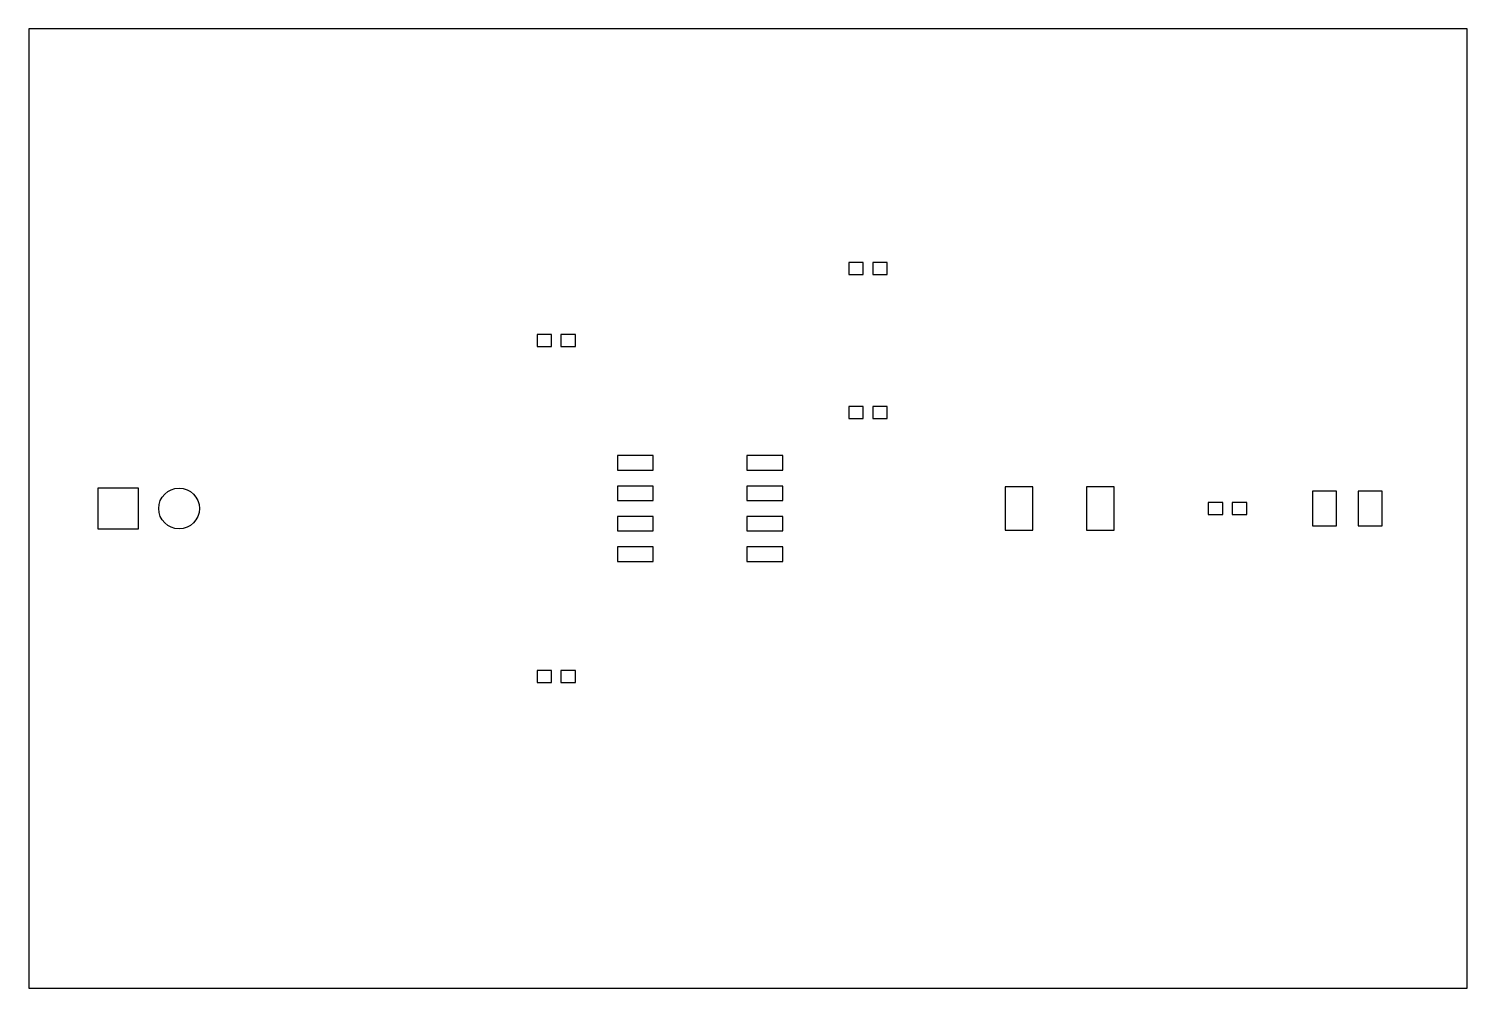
# Model space of a CAD drawing. Header units: millimetres. Extents: x 0 to 60, y 0 to 40.
import ezdxf

# ---------------------------------------------------------------- set-up
doc = ezdxf.new("R2010")
doc.units = ezdxf.units.MM

msp = doc.modelspace()

# ---------------------------------------------------------------- linework, layer by layer
at = {"layer": 'Edge_Cuts'}
msp.add_lwpolyline([(0, 0), (60, 0), (60, 40), (0, 40)], close=True, dxfattribs=at)
at = {"layer": 'F_Cu'}
for points in [[(34.2, 29.75), (34.8, 29.75), (34.8, 30.25), (34.2, 30.25)], [(35.2, 29.75), (35.8, 29.75), (35.8, 30.25), (35.2, 30.25)], [(21.2, 26.75), (21.8, 26.75), (21.8, 27.25), (21.2, 27.25)], [(22.2, 26.75), (22.8, 26.75), (22.8, 27.25), (22.2, 27.25)], [(34.2, 23.75), (34.8, 23.75), (34.8, 24.25), (34.2, 24.25)], [(35.2, 23.75), (35.8, 23.75), (35.8, 24.25), (35.2, 24.25)], [(24.55, 21.605), (26.05, 21.605), (26.05, 22.205), (24.55, 22.205)], [(29.95, 21.605), (31.45, 21.605), (31.45, 22.205), (29.95, 22.205)], [(2.88, 19.15), (4.58, 19.15), (4.58, 20.85), (2.88, 20.85)], [(24.55, 20.335), (26.05, 20.335), (26.05, 20.935), (24.55, 20.935)], [(29.95, 20.335), (31.45, 20.335), (31.45, 20.935), (29.95, 20.935)], [(40.725, 19.1), (41.875, 19.1), (41.875, 20.9), (40.725, 20.9)], [(44.125, 19.1), (45.275, 19.1), (45.275, 20.9), (44.125, 20.9)], [(53.55, 19.275), (54.55, 19.275), (54.55, 20.725), (53.55, 20.725)], [(55.45, 19.275), (56.45, 19.275), (56.45, 20.725), (55.45, 20.725)], [(49.2, 19.75), (49.8, 19.75), (49.8, 20.25), (49.2, 20.25)], [(50.2, 19.75), (50.8, 19.75), (50.8, 20.25), (50.2, 20.25)], [(24.55, 19.065), (26.05, 19.065), (26.05, 19.665), (24.55, 19.665)], [(29.95, 19.065), (31.45, 19.065), (31.45, 19.665), (29.95, 19.665)], [(24.55, 17.795), (26.05, 17.795), (26.05, 18.395), (24.55, 18.395)], [(29.95, 17.795), (31.45, 17.795), (31.45, 18.395), (29.95, 18.395)], [(21.2, 12.75), (21.8, 12.75), (21.8, 13.25), (21.2, 13.25)], [(22.2, 12.75), (22.8, 12.75), (22.8, 13.25), (22.2, 13.25)]]:
    msp.add_lwpolyline(points, close=True, dxfattribs=at)
msp.add_circle((6.27, 20), 0.85, dxfattribs=at)

doc.saveas('drawing.dxf')
